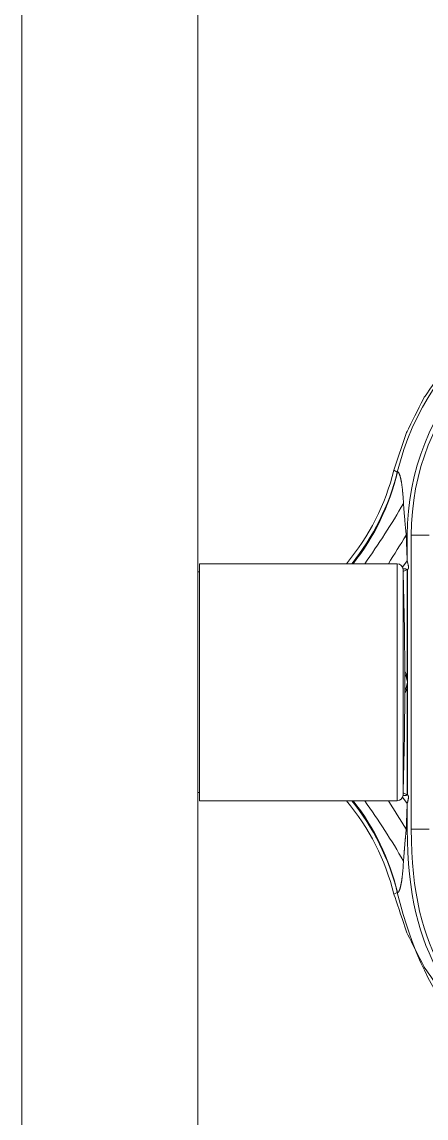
# Model space of a CAD drawing. Header units: millimetres. Extents: x 867 to 1330, y 209 to 507.
# Drawn here: x 1187.0557 to 1187.1246, y 446.4883 to 446.675 of the extents above; entities that cross this region are included whole.
import ezdxf

# ---------------------------------------------------------------- set-up
doc = ezdxf.new("R2010")
doc.units = ezdxf.units.MM
doc.header["$LTSCALE"] = 5
doc.layers.add('I-ARQ', color=8, linetype='Continuous', lineweight=0)

msp = doc.modelspace()

# ---------------------------------------------------------------- linework, layer by layer
at = {"layer": 'I-ARQ'}
for p, q in [((1187.05566, 447.27254), (1187.05566, 446.06254)), ((1187.08566, 447.27254), (1187.08566, 446.06254))]:
    msp.add_line(p, q, dxfattribs=at)
at = {"layer": 'I-ARQ', "lineweight": 5}
for points, knots in [([(1187.11915, 446.59867), (1187.11915, 446.59867), (1187.12128, 446.60508), (1187.12128, 446.60508), (1187.12128, 446.60508), (1187.12128, 446.60508), (1187.12432, 446.61111), (1187.12432, 446.61111), (1187.12432, 446.61111), (1187.12432, 446.61111), (1187.12821, 446.61663), (1187.12821, 446.61663), (1187.12821, 446.61663), (1187.12821, 446.61663), (1187.13288, 446.62153), (1187.13288, 446.62153), (1187.13288, 446.62153), (1187.13288, 446.62153), (1187.13821, 446.62569), (1187.13821, 446.62569), (1187.13821, 446.62569), (1187.13821, 446.62569), (1187.14409, 446.62904), (1187.14409, 446.62904), (1187.14409, 446.62904), (1187.14409, 446.62904), (1187.1504, 446.63149), (1187.1504, 446.63149), (1187.1504, 446.63149), (1187.1504, 446.63149), (1187.157, 446.633), (1187.157, 446.633), (1187.157, 446.633), (1187.157, 446.633), (1187.16375, 446.63354), (1187.16375, 446.63354)], [0, 0, 0, 0, 0.111111, 0.111111, 0.111111, 0.166667, 0.222222, 0.222222, 0.222222, 0.277778, 0.333333, 0.333333, 0.333333, 0.388889, 0.444444, 0.444444, 0.444444, 0.5, 0.555556, 0.555556, 0.555556, 0.611111, 0.666667, 0.666667, 0.666667, 0.722222, 0.777778, 0.777778, 0.777778, 0.833333, 0.888889, 0.888889, 0.888889, 0.944444, 1, 1, 1, 1]), ([(1187.11972, 446.59834), (1187.12483, 446.61927), (1187.14398, 446.63371), (1187.16551, 446.63287), (1187.16551, 446.63287), (1187.18704, 446.63204), (1187.205, 446.61616), (1187.20848, 446.59489)], [0, 0, 0, 0, 0.5, 0.5, 0.5, 0.75, 1, 1, 1, 1]), ([(1187.12142, 446.58758), (1187.12142, 446.60963), (1187.13835, 446.62799), (1187.16032, 446.62977), (1187.16032, 446.62977), (1187.1823, 446.63156), (1187.20197, 446.61617), (1187.20552, 446.59441)], [0, 0, 0, 0, 0.5, 0.5, 0.5, 0.75, 1, 1, 1, 1]), ([(1187.12209, 446.58758), (1187.12209, 446.60919), (1187.1386, 446.62721), (1187.16012, 446.62909), (1187.16012, 446.62909), (1187.18164, 446.63097), (1187.20103, 446.61609), (1187.20478, 446.59482)], [0, 0, 0, 0, 0.5, 0.5, 0.5, 0.75, 1, 1, 1, 1]), ([(1187.11972, 446.59834), (1187.11972, 446.59834), (1187.11972, 446.59833), (1187.11972, 446.59833), (1187.11972, 446.59833), (1187.11972, 446.59833), (1187.11972, 446.59833), (1187.11972, 446.59833), (1187.11972, 446.59833), (1187.11972, 446.59833), (1187.11972, 446.59832), (1187.11972, 446.59832), (1187.11972, 446.59832), (1187.11972, 446.59832), (1187.11972, 446.59832), (1187.11972, 446.59832), (1187.11972, 446.59832), (1187.11972, 446.59832), (1187.11973, 446.59832), (1187.11973, 446.59832), (1187.11973, 446.59832), (1187.11973, 446.59832), (1187.11973, 446.59832), (1187.11973, 446.59832), (1187.11973, 446.59832), (1187.11973, 446.59832), (1187.11973, 446.59833), (1187.11973, 446.59833), (1187.11973, 446.59833), (1187.11973, 446.59833), (1187.11974, 446.59833), (1187.11974, 446.59833)], [0, 0, 0, 0, 0.125, 0.125, 0.125, 0.1875, 0.25, 0.25, 0.25, 0.3125, 0.375, 0.375, 0.375, 0.4375, 0.5, 0.5, 0.5, 0.5625, 0.625, 0.625, 0.625, 0.6875, 0.75, 0.75, 0.75, 0.8125, 0.875, 0.875, 0.875, 0.9375, 1, 1, 1, 1]), ([(1187.11974, 446.59833), (1187.11974, 446.59833), (1187.11975, 446.59834), (1187.11975, 446.59834), (1187.11975, 446.59834), (1187.11975, 446.59834), (1187.11977, 446.59836), (1187.11977, 446.59836), (1187.11977, 446.59836), (1187.11977, 446.59836), (1187.11979, 446.59836), (1187.11979, 446.59836), (1187.11979, 446.59836), (1187.11979, 446.59836), (1187.1198, 446.59836), (1187.1198, 446.59836), (1187.1198, 446.59836), (1187.1198, 446.59836), (1187.11982, 446.59836), (1187.11982, 446.59836), (1187.11982, 446.59836), (1187.11982, 446.59836), (1187.11984, 446.59835), (1187.11984, 446.59835), (1187.11984, 446.59835), (1187.11984, 446.59835), (1187.11986, 446.59833), (1187.11986, 446.59833), (1187.11986, 446.59833), (1187.11986, 446.59833), (1187.11988, 446.59832), (1187.11988, 446.59832), (1187.11988, 446.59832), (1187.11988, 446.59832), (1187.11991, 446.59829), (1187.11991, 446.59829), (1187.11991, 446.59829), (1187.11991, 446.59829), (1187.11993, 446.59827), (1187.11993, 446.59827), (1187.11993, 446.59827), (1187.11993, 446.59827), (1187.11995, 446.59823), (1187.11995, 446.59823), (1187.11995, 446.59823), (1187.11995, 446.59823), (1187.11997, 446.5982), (1187.11997, 446.5982), (1187.11997, 446.5982), (1187.11997, 446.5982), (1187.11999, 446.59816), (1187.11999, 446.59816), (1187.11999, 446.59816), (1187.11999, 446.59816), (1187.12002, 446.59811), (1187.12002, 446.59811), (1187.12002, 446.59811), (1187.12002, 446.59811), (1187.12006, 446.59801), (1187.12006, 446.59801), (1187.12006, 446.59801), (1187.12006, 446.59801), (1187.1201, 446.5979), (1187.1201, 446.5979), (1187.1201, 446.5979), (1187.1201, 446.5979), (1187.12015, 446.59778), (1187.12015, 446.59778), (1187.12015, 446.59778), (1187.12015, 446.59778), (1187.12019, 446.59764), (1187.12019, 446.59764), (1187.12019, 446.59764), (1187.12019, 446.59764), (1187.12023, 446.5975), (1187.12023, 446.5975), (1187.12023, 446.5975), (1187.12023, 446.5975), (1187.12027, 446.59734), (1187.12027, 446.59734), (1187.12027, 446.59734), (1187.12027, 446.59734), (1187.12031, 446.59718), (1187.12031, 446.59718), (1187.12031, 446.59718), (1187.12031, 446.59718), (1187.12034, 446.59702), (1187.12034, 446.59702), (1187.12034, 446.59702), (1187.12034, 446.59702), (1187.12038, 446.59685), (1187.12038, 446.59685), (1187.12038, 446.59685), (1187.12038, 446.59685), (1187.12041, 446.59667), (1187.12041, 446.59667), (1187.12041, 446.59667), (1187.12041, 446.59667), (1187.12044, 446.59649), (1187.12044, 446.59649), (1187.12044, 446.59649), (1187.12044, 446.59649), (1187.12047, 446.59631), (1187.12047, 446.59631), (1187.12047, 446.59631), (1187.12047, 446.59631), (1187.1205, 446.59612), (1187.1205, 446.59612), (1187.1205, 446.59612), (1187.1205, 446.59612), (1187.12055, 446.59574), (1187.12055, 446.59574), (1187.12055, 446.59574), (1187.12055, 446.59574), (1187.12059, 446.59534), (1187.12059, 446.59534), (1187.12059, 446.59534), (1187.12059, 446.59534), (1187.12063, 446.59494), (1187.12063, 446.59494), (1187.12063, 446.59494), (1187.12063, 446.59494), (1187.12067, 446.59453), (1187.12067, 446.59453), (1187.12067, 446.59453), (1187.12067, 446.59453), (1187.12071, 446.59411), (1187.12071, 446.59411), (1187.12071, 446.59411), (1187.12071, 446.59411), (1187.12075, 446.59346), (1187.12075, 446.59346), (1187.12075, 446.59346), (1187.12075, 446.59346), (1187.12078, 446.59301), (1187.12078, 446.59301)], [0, 0, 0, 0, 0.029412, 0.029412, 0.029412, 0.044118, 0.058824, 0.058824, 0.058824, 0.073529, 0.088235, 0.088235, 0.088235, 0.102941, 0.117647, 0.117647, 0.117647, 0.132353, 0.147059, 0.147059, 0.147059, 0.161765, 0.176471, 0.176471, 0.176471, 0.191176, 0.205882, 0.205882, 0.205882, 0.220588, 0.235294, 0.235294, 0.235294, 0.25, 0.264706, 0.264706, 0.264706, 0.279412, 0.294118, 0.294118, 0.294118, 0.308824, 0.323529, 0.323529, 0.323529, 0.338235, 0.352941, 0.352941, 0.352941, 0.367647, 0.382353, 0.382353, 0.382353, 0.397059, 0.411765, 0.411765, 0.411765, 0.426471, 0.441176, 0.441176, 0.441176, 0.455882, 0.470588, 0.470588, 0.470588, 0.485294, 0.5, 0.5, 0.5, 0.514706, 0.529412, 0.529412, 0.529412, 0.544118, 0.558824, 0.558824, 0.558824, 0.573529, 0.588235, 0.588235, 0.588235, 0.602941, 0.617647, 0.617647, 0.617647, 0.632353, 0.647059, 0.647059, 0.647059, 0.661765, 0.676471, 0.676471, 0.676471, 0.691176, 0.705882, 0.705882, 0.705882, 0.720588, 0.735294, 0.735294, 0.735294, 0.75, 0.764706, 0.764706, 0.764706, 0.779412, 0.794118, 0.794118, 0.794118, 0.808824, 0.823529, 0.823529, 0.823529, 0.838235, 0.852941, 0.852941, 0.852941, 0.867647, 0.882353, 0.882353, 0.882353, 0.897059, 0.911765, 0.911765, 0.911765, 0.926471, 0.941176, 0.941176, 0.941176, 0.955882, 0.970588, 0.970588, 0.970588, 0.985294, 1, 1, 1, 1]), ([(1187.12078, 446.59301), (1187.12078, 446.59301), (1187.12084, 446.59209), (1187.12084, 446.59209), (1187.12084, 446.59209), (1187.12084, 446.59209), (1187.12091, 446.5912), (1187.12091, 446.5912), (1187.12091, 446.5912), (1187.12091, 446.5912), (1187.12098, 446.59037), (1187.12098, 446.59037), (1187.12098, 446.59037), (1187.12098, 446.59037), (1187.12104, 446.58965), (1187.12104, 446.58965), (1187.12104, 446.58965), (1187.12104, 446.58965), (1187.12108, 446.58923), (1187.12108, 446.58923), (1187.12108, 446.58923), (1187.12108, 446.58923), (1187.1211, 446.58902), (1187.1211, 446.58902), (1187.1211, 446.58902), (1187.1211, 446.58902), (1187.12113, 446.58873), (1187.12113, 446.58873), (1187.12113, 446.58873), (1187.12113, 446.58873), (1187.12116, 446.58844), (1187.12116, 446.58844), (1187.12116, 446.58844), (1187.12116, 446.58844), (1187.12119, 446.58816), (1187.12119, 446.58816), (1187.12119, 446.58816), (1187.12119, 446.58816), (1187.12121, 446.58787), (1187.12121, 446.58787), (1187.12121, 446.58787), (1187.12121, 446.58787), (1187.12123, 446.58758), (1187.12123, 446.58758)], [0, 0, 0, 0, 0.090909, 0.090909, 0.090909, 0.136364, 0.181818, 0.181818, 0.181818, 0.227273, 0.272727, 0.272727, 0.272727, 0.318182, 0.363636, 0.363636, 0.363636, 0.409091, 0.454545, 0.454545, 0.454545, 0.5, 0.545455, 0.545455, 0.545455, 0.590909, 0.636364, 0.636364, 0.636364, 0.681818, 0.727273, 0.727273, 0.727273, 0.772727, 0.818182, 0.818182, 0.818182, 0.863636, 0.909091, 0.909091, 0.909091, 0.954545, 1, 1, 1, 1]), ([(1187.12142, 446.58319), (1187.12142, 446.58319), (1187.1214, 446.58351), (1187.1214, 446.58351), (1187.1214, 446.58351), (1187.1214, 446.58351), (1187.12138, 446.58384), (1187.12138, 446.58384), (1187.12138, 446.58384), (1187.12138, 446.58384), (1187.12137, 446.58405), (1187.12137, 446.58405), (1187.12137, 446.58405), (1187.12137, 446.58405), (1187.12136, 446.58448), (1187.12136, 446.58448), (1187.12136, 446.58448), (1187.12136, 446.58448), (1187.12133, 446.58511), (1187.12133, 446.58511), (1187.12133, 446.58511), (1187.12133, 446.58511), (1187.12131, 446.58574), (1187.12131, 446.58574), (1187.12131, 446.58574), (1187.12131, 446.58574), (1187.12129, 446.58637), (1187.12129, 446.58637), (1187.12129, 446.58637), (1187.12129, 446.58637), (1187.12126, 446.58699), (1187.12126, 446.58699), (1187.12126, 446.58699), (1187.12126, 446.58699), (1187.12125, 446.58728), (1187.12125, 446.58728), (1187.12125, 446.58728), (1187.12125, 446.58728), (1187.12123, 446.58758), (1187.12123, 446.58758)], [0, 0, 0, 0, 0.1, 0.1, 0.1, 0.15, 0.2, 0.2, 0.2, 0.25, 0.3, 0.3, 0.3, 0.35, 0.4, 0.4, 0.4, 0.45, 0.5, 0.5, 0.5, 0.55, 0.6, 0.6, 0.6, 0.65, 0.7, 0.7, 0.7, 0.75, 0.8, 0.8, 0.8, 0.85, 0.9, 0.9, 0.9, 0.95, 1, 1, 1, 1]), ([(1187.12069, 446.58181), (1187.12069, 446.58181), (1187.12077, 446.58183), (1187.12077, 446.58183), (1187.12077, 446.58183), (1187.12077, 446.58183), (1187.12086, 446.58185), (1187.12086, 446.58185), (1187.12086, 446.58185), (1187.12086, 446.58185), (1187.1209, 446.58185), (1187.1209, 446.58185), (1187.1209, 446.58185), (1187.1209, 446.58185), (1187.12094, 446.58186), (1187.12094, 446.58186), (1187.12094, 446.58186), (1187.12094, 446.58186), (1187.12098, 446.58186), (1187.12098, 446.58186), (1187.12098, 446.58186), (1187.12098, 446.58186), (1187.12102, 446.58186), (1187.12102, 446.58186), (1187.12102, 446.58186), (1187.12102, 446.58186), (1187.12106, 446.58186), (1187.12106, 446.58186), (1187.12106, 446.58186), (1187.12106, 446.58186), (1187.12109, 446.58186), (1187.12109, 446.58186), (1187.12109, 446.58186), (1187.12109, 446.58186), (1187.12113, 446.58185), (1187.12113, 446.58185), (1187.12113, 446.58185), (1187.12113, 446.58185), (1187.12117, 446.58184), (1187.12117, 446.58184), (1187.12117, 446.58184), (1187.12117, 446.58184), (1187.1212, 446.58182), (1187.1212, 446.58182), (1187.1212, 446.58182), (1187.1212, 446.58182), (1187.12123, 446.58181), (1187.12123, 446.58181), (1187.12123, 446.58181), (1187.12123, 446.58181), (1187.12127, 446.58179), (1187.12127, 446.58179), (1187.12127, 446.58179), (1187.12127, 446.58179), (1187.1213, 446.58177), (1187.1213, 446.58177), (1187.1213, 446.58177), (1187.1213, 446.58177), (1187.12133, 446.58175), (1187.12133, 446.58175), (1187.12133, 446.58175), (1187.12133, 446.58175), (1187.12136, 446.58173), (1187.12136, 446.58173), (1187.12136, 446.58173), (1187.12136, 446.58173), (1187.12137, 446.58172), (1187.12137, 446.58172)], [0, 0, 0, 0, 0.058824, 0.058824, 0.058824, 0.088235, 0.117647, 0.117647, 0.117647, 0.147059, 0.176471, 0.176471, 0.176471, 0.205882, 0.235294, 0.235294, 0.235294, 0.264706, 0.294118, 0.294118, 0.294118, 0.323529, 0.352941, 0.352941, 0.352941, 0.382353, 0.411765, 0.411765, 0.411765, 0.441176, 0.470588, 0.470588, 0.470588, 0.5, 0.529412, 0.529412, 0.529412, 0.558824, 0.588235, 0.588235, 0.588235, 0.617647, 0.647059, 0.647059, 0.647059, 0.676471, 0.705882, 0.705882, 0.705882, 0.735294, 0.764706, 0.764706, 0.764706, 0.794118, 0.823529, 0.823529, 0.823529, 0.852941, 0.882353, 0.882353, 0.882353, 0.911765, 0.941176, 0.941176, 0.941176, 0.970588, 1, 1, 1, 1]), ([(1187.12137, 446.58172), (1187.12137, 446.58172), (1187.12138, 446.58168), (1187.12138, 446.58168), (1187.12138, 446.58168), (1187.12138, 446.58168), (1187.12138, 446.58167), (1187.12138, 446.58167), (1187.12138, 446.58167), (1187.12138, 446.58167), (1187.12138, 446.58162), (1187.12138, 446.58162), (1187.12138, 446.58162), (1187.12138, 446.58162), (1187.12138, 446.58152), (1187.12138, 446.58152), (1187.12138, 446.58152), (1187.12138, 446.58152), (1187.12138, 446.58131), (1187.12138, 446.58131), (1187.12138, 446.58131), (1187.12138, 446.58131), (1187.12138, 446.5809), (1187.12138, 446.5809), (1187.12138, 446.5809), (1187.12138, 446.5809), (1187.12138, 446.58006), (1187.12138, 446.58006), (1187.12138, 446.58006), (1187.12138, 446.58006), (1187.12138, 446.57658), (1187.12138, 446.57658), (1187.12138, 446.57658), (1187.12138, 446.57658), (1187.12138, 446.56348), (1187.12138, 446.56348)], [0, 0, 0, 0, 0.111111, 0.111111, 0.111111, 0.166667, 0.222222, 0.222222, 0.222222, 0.277778, 0.333333, 0.333333, 0.333333, 0.388889, 0.444444, 0.444444, 0.444444, 0.5, 0.555556, 0.555556, 0.555556, 0.611111, 0.666667, 0.666667, 0.666667, 0.722222, 0.777778, 0.777778, 0.777778, 0.833333, 0.888889, 0.888889, 0.888889, 0.944444, 1, 1, 1, 1]), ([(1187.12142, 446.58319), (1187.12142, 446.58319), (1187.1215, 446.58283), (1187.1215, 446.58283), (1187.1215, 446.58283), (1187.1215, 446.58283), (1187.12155, 446.58262), (1187.12155, 446.58262), (1187.12155, 446.58262), (1187.12155, 446.58262), (1187.12158, 446.58249), (1187.12158, 446.58249), (1187.12158, 446.58249), (1187.12158, 446.58249), (1187.1216, 446.58236), (1187.1216, 446.58236), (1187.1216, 446.58236), (1187.1216, 446.58236), (1187.12161, 446.58227), (1187.12161, 446.58227), (1187.12161, 446.58227), (1187.12161, 446.58227), (1187.12162, 446.58218), (1187.12162, 446.58218), (1187.12162, 446.58218), (1187.12162, 446.58218), (1187.12162, 446.58213), (1187.12162, 446.58213), (1187.12162, 446.58213), (1187.12162, 446.58213), (1187.12162, 446.58208), (1187.12162, 446.58208), (1187.12162, 446.58208), (1187.12162, 446.58208), (1187.12161, 446.58204), (1187.12161, 446.58204), (1187.12161, 446.58204), (1187.12161, 446.58204), (1187.12161, 446.58199), (1187.12161, 446.58199), (1187.12161, 446.58199), (1187.12161, 446.58199), (1187.1216, 446.58195), (1187.1216, 446.58195), (1187.1216, 446.58195), (1187.1216, 446.58195), (1187.12159, 446.5819), (1187.12159, 446.5819), (1187.12159, 446.5819), (1187.12159, 446.5819), (1187.12157, 446.58186), (1187.12157, 446.58186), (1187.12157, 446.58186), (1187.12157, 446.58186), (1187.12155, 446.58182), (1187.12155, 446.58182), (1187.12155, 446.58182), (1187.12155, 446.58182), (1187.12153, 446.58179), (1187.12153, 446.58179), (1187.12153, 446.58179), (1187.12153, 446.58179), (1187.1215, 446.58175), (1187.1215, 446.58175), (1187.1215, 446.58175), (1187.1215, 446.58175), (1187.12149, 446.58174), (1187.12149, 446.58174), (1187.12149, 446.58174), (1187.12149, 446.58174), (1187.12147, 446.58172), (1187.12147, 446.58172)], [0, 0, 0, 0, 0.055556, 0.055556, 0.055556, 0.083333, 0.111111, 0.111111, 0.111111, 0.138889, 0.166667, 0.166667, 0.166667, 0.194444, 0.222222, 0.222222, 0.222222, 0.25, 0.277778, 0.277778, 0.277778, 0.305556, 0.333333, 0.333333, 0.333333, 0.361111, 0.388889, 0.388889, 0.388889, 0.416667, 0.444444, 0.444444, 0.444444, 0.472222, 0.5, 0.5, 0.5, 0.527778, 0.555556, 0.555556, 0.555556, 0.583333, 0.611111, 0.611111, 0.611111, 0.638889, 0.666667, 0.666667, 0.666667, 0.694444, 0.722222, 0.722222, 0.722222, 0.75, 0.777778, 0.777778, 0.777778, 0.805556, 0.833333, 0.833333, 0.833333, 0.861111, 0.888889, 0.888889, 0.888889, 0.916667, 0.944444, 0.944444, 0.944444, 0.972222, 1, 1, 1, 1]), ([(1187.12147, 446.58172), (1187.12147, 446.58172), (1187.12146, 446.58168), (1187.12146, 446.58168), (1187.12146, 446.58168), (1187.12146, 446.58168), (1187.12146, 446.58166), (1187.12146, 446.58166), (1187.12146, 446.58166), (1187.12146, 446.58166), (1187.12146, 446.58161), (1187.12146, 446.58161), (1187.12146, 446.58161), (1187.12146, 446.58161), (1187.12146, 446.58151), (1187.12146, 446.58151), (1187.12146, 446.58151), (1187.12146, 446.58151), (1187.12146, 446.58129), (1187.12146, 446.58129), (1187.12146, 446.58129), (1187.12146, 446.58129), (1187.12146, 446.58086), (1187.12146, 446.58086), (1187.12146, 446.58086), (1187.12146, 446.58086), (1187.12146, 446.57998), (1187.12146, 446.57998), (1187.12146, 446.57998), (1187.12146, 446.57998), (1187.12146, 446.57632), (1187.12146, 446.57632), (1187.12146, 446.57632), (1187.12146, 446.57632), (1187.12146, 446.56254), (1187.12146, 446.56254)], [0, 0, 0, 0, 0.111111, 0.111111, 0.111111, 0.166667, 0.222222, 0.222222, 0.222222, 0.277778, 0.333333, 0.333333, 0.333333, 0.388889, 0.444444, 0.444444, 0.444444, 0.5, 0.555556, 0.555556, 0.555556, 0.611111, 0.666667, 0.666667, 0.666667, 0.722222, 0.777778, 0.777778, 0.777778, 0.833333, 0.888889, 0.888889, 0.888889, 0.944444, 1, 1, 1, 1]), ([(1187.12138, 446.56159), (1187.12138, 446.56159), (1187.12138, 446.54985), (1187.12138, 446.54985), (1187.12138, 446.54985), (1187.12138, 446.54985), (1187.12138, 446.54542), (1187.12138, 446.54542), (1187.12138, 446.54542), (1187.12138, 446.54542), (1187.12138, 446.54437), (1187.12138, 446.54437), (1187.12138, 446.54437), (1187.12138, 446.54437), (1187.12138, 446.54386), (1187.12138, 446.54386), (1187.12138, 446.54386), (1187.12138, 446.54386), (1187.12138, 446.54361), (1187.12138, 446.54361), (1187.12138, 446.54361), (1187.12138, 446.54361), (1187.12138, 446.54348), (1187.12138, 446.54348), (1187.12138, 446.54348), (1187.12138, 446.54348), (1187.12138, 446.54342), (1187.12138, 446.54342), (1187.12138, 446.54342), (1187.12138, 446.54342), (1187.12138, 446.5434), (1187.12138, 446.5434), (1187.12138, 446.5434), (1187.12138, 446.5434), (1187.12137, 446.54335), (1187.12137, 446.54335)], [0, 0, 0, 0, 0.111111, 0.111111, 0.111111, 0.166667, 0.222222, 0.222222, 0.222222, 0.277778, 0.333333, 0.333333, 0.333333, 0.388889, 0.444444, 0.444444, 0.444444, 0.5, 0.555556, 0.555556, 0.555556, 0.611111, 0.666667, 0.666667, 0.666667, 0.722222, 0.777778, 0.777778, 0.777778, 0.833333, 0.888889, 0.888889, 0.888889, 0.944444, 1, 1, 1, 1]), ([(1187.12146, 446.56254), (1187.12146, 446.56254), (1187.12146, 446.55021), (1187.12146, 446.55021), (1187.12146, 446.55021), (1187.12146, 446.55021), (1187.12146, 446.54553), (1187.12146, 446.54553), (1187.12146, 446.54553), (1187.12146, 446.54553), (1187.12146, 446.54442), (1187.12146, 446.54442), (1187.12146, 446.54442), (1187.12146, 446.54442), (1187.12146, 446.54388), (1187.12146, 446.54388), (1187.12146, 446.54388), (1187.12146, 446.54388), (1187.12146, 446.54362), (1187.12146, 446.54362), (1187.12146, 446.54362), (1187.12146, 446.54362), (1187.12146, 446.54349), (1187.12146, 446.54349), (1187.12146, 446.54349), (1187.12146, 446.54349), (1187.12146, 446.54342), (1187.12146, 446.54342), (1187.12146, 446.54342), (1187.12146, 446.54342), (1187.12146, 446.5434), (1187.12146, 446.5434), (1187.12146, 446.5434), (1187.12146, 446.5434), (1187.12147, 446.54335), (1187.12147, 446.54335)], [0, 0, 0, 0, 0.111111, 0.111111, 0.111111, 0.166667, 0.222222, 0.222222, 0.222222, 0.277778, 0.333333, 0.333333, 0.333333, 0.388889, 0.444444, 0.444444, 0.444444, 0.5, 0.555556, 0.555556, 0.555556, 0.611111, 0.666667, 0.666667, 0.666667, 0.722222, 0.777778, 0.777778, 0.777778, 0.833333, 0.888889, 0.888889, 0.888889, 0.944444, 1, 1, 1, 1]), ([(1187.08566, 446.55506), (1187.08566, 446.55506), (1187.08566, 446.55506), (1187.08566, 446.55506), (1187.08566, 446.55506), (1187.08566, 446.55506), (1187.08566, 446.55506), (1187.08566, 446.55506), (1187.08566, 446.55506), (1187.08566, 446.55506), (1187.08566, 446.55506), (1187.08566, 446.55506), (1187.08566, 446.55506), (1187.08566, 446.55506), (1187.08566, 446.55506), (1187.08566, 446.55506), (1187.08566, 446.55506), (1187.08566, 446.55506), (1187.08566, 446.55506), (1187.08566, 446.55506), (1187.08566, 446.55506), (1187.08566, 446.55506), (1187.08566, 446.55506), (1187.08566, 446.55506), (1187.08566, 446.55506), (1187.08566, 446.55506), (1187.08566, 446.55506), (1187.08566, 446.55506), (1187.08566, 446.55506), (1187.08566, 446.55506), (1187.08566, 446.55506), (1187.08566, 446.55506), (1187.08566, 446.55506), (1187.08566, 446.55506), (1187.08566, 446.55506), (1187.08566, 446.55506)], [0, 0, 0, 0, 0.111111, 0.111111, 0.111111, 0.166667, 0.222222, 0.222222, 0.222222, 0.277778, 0.333333, 0.333333, 0.333333, 0.388889, 0.444444, 0.444444, 0.444444, 0.5, 0.555556, 0.555556, 0.555556, 0.611111, 0.666667, 0.666667, 0.666667, 0.722222, 0.777778, 0.777778, 0.777778, 0.833333, 0.888889, 0.888889, 0.888889, 0.944444, 1, 1, 1, 1]), ([(1187.12137, 446.54335), (1187.12137, 446.54335), (1187.12136, 446.54334), (1187.12136, 446.54334), (1187.12136, 446.54334), (1187.12136, 446.54334), (1187.12133, 446.54332), (1187.12133, 446.54332), (1187.12133, 446.54332), (1187.12133, 446.54332), (1187.12129, 446.5433), (1187.12129, 446.5433), (1187.12129, 446.5433), (1187.12129, 446.5433), (1187.12125, 446.54327), (1187.12125, 446.54327), (1187.12125, 446.54327), (1187.12125, 446.54327), (1187.12122, 446.54326), (1187.12122, 446.54326), (1187.12122, 446.54326), (1187.12122, 446.54326), (1187.12118, 446.54324), (1187.12118, 446.54324), (1187.12118, 446.54324), (1187.12118, 446.54324), (1187.12114, 446.54323), (1187.12114, 446.54323), (1187.12114, 446.54323), (1187.12114, 446.54323), (1187.1211, 446.54322), (1187.1211, 446.54322), (1187.1211, 446.54322), (1187.1211, 446.54322), (1187.12106, 446.54321), (1187.12106, 446.54321), (1187.12106, 446.54321), (1187.12106, 446.54321), (1187.12101, 446.54321), (1187.12101, 446.54321), (1187.12101, 446.54321), (1187.12101, 446.54321), (1187.12097, 446.54321), (1187.12097, 446.54321), (1187.12097, 446.54321), (1187.12097, 446.54321), (1187.12092, 446.54321), (1187.12092, 446.54321), (1187.12092, 446.54321), (1187.12092, 446.54321), (1187.12088, 446.54322), (1187.12088, 446.54322), (1187.12088, 446.54322), (1187.12088, 446.54322), (1187.12083, 446.54323), (1187.12083, 446.54323), (1187.12083, 446.54323), (1187.12083, 446.54323), (1187.12073, 446.54325), (1187.12073, 446.54325), (1187.12073, 446.54325), (1187.12073, 446.54325), (1187.12069, 446.54326), (1187.12069, 446.54326)], [0, 0, 0, 0, 0.0625, 0.0625, 0.0625, 0.09375, 0.125, 0.125, 0.125, 0.15625, 0.1875, 0.1875, 0.1875, 0.21875, 0.25, 0.25, 0.25, 0.28125, 0.3125, 0.3125, 0.3125, 0.34375, 0.375, 0.375, 0.375, 0.40625, 0.4375, 0.4375, 0.4375, 0.46875, 0.5, 0.5, 0.5, 0.53125, 0.5625, 0.5625, 0.5625, 0.59375, 0.625, 0.625, 0.625, 0.65625, 0.6875, 0.6875, 0.6875, 0.71875, 0.75, 0.75, 0.75, 0.78125, 0.8125, 0.8125, 0.8125, 0.84375, 0.875, 0.875, 0.875, 0.90625, 0.9375, 0.9375, 0.9375, 0.96875, 1, 1, 1, 1]), ([(1187.12147, 446.54335), (1187.12147, 446.54335), (1187.1215, 446.54332), (1187.1215, 446.54332), (1187.1215, 446.54332), (1187.1215, 446.54332), (1187.12152, 446.54329), (1187.12152, 446.54329), (1187.12152, 446.54329), (1187.12152, 446.54329), (1187.12155, 446.54326), (1187.12155, 446.54326), (1187.12155, 446.54326), (1187.12155, 446.54326), (1187.12156, 446.54323), (1187.12156, 446.54323), (1187.12156, 446.54323), (1187.12156, 446.54323), (1187.12158, 446.54319), (1187.12158, 446.54319), (1187.12158, 446.54319), (1187.12158, 446.54319), (1187.12159, 446.54315), (1187.12159, 446.54315), (1187.12159, 446.54315), (1187.12159, 446.54315), (1187.1216, 446.54311), (1187.1216, 446.54311), (1187.1216, 446.54311), (1187.1216, 446.54311), (1187.12161, 446.54307), (1187.12161, 446.54307), (1187.12161, 446.54307), (1187.12161, 446.54307), (1187.12161, 446.54302), (1187.12161, 446.54302), (1187.12161, 446.54302), (1187.12161, 446.54302), (1187.12162, 446.54298), (1187.12162, 446.54298), (1187.12162, 446.54298), (1187.12162, 446.54298), (1187.12162, 446.5429), (1187.12162, 446.5429), (1187.12162, 446.5429), (1187.12162, 446.5429), (1187.12161, 446.54281), (1187.12161, 446.54281), (1187.12161, 446.54281), (1187.12161, 446.54281), (1187.1216, 446.54273), (1187.1216, 446.54273), (1187.1216, 446.54273), (1187.1216, 446.54273), (1187.12159, 446.54264), (1187.12159, 446.54264), (1187.12159, 446.54264), (1187.12159, 446.54264), (1187.12157, 446.54256), (1187.12157, 446.54256), (1187.12157, 446.54256), (1187.12157, 446.54256), (1187.12154, 446.54241), (1187.12154, 446.54241), (1187.12154, 446.54241), (1187.12154, 446.54241), (1187.12149, 446.54218), (1187.12149, 446.54218), (1187.12149, 446.54218), (1187.12149, 446.54218), (1187.12142, 446.54188), (1187.12142, 446.54188)], [0, 0, 0, 0, 0.055556, 0.055556, 0.055556, 0.083333, 0.111111, 0.111111, 0.111111, 0.138889, 0.166667, 0.166667, 0.166667, 0.194444, 0.222222, 0.222222, 0.222222, 0.25, 0.277778, 0.277778, 0.277778, 0.305556, 0.333333, 0.333333, 0.333333, 0.361111, 0.388889, 0.388889, 0.388889, 0.416667, 0.444444, 0.444444, 0.444444, 0.472222, 0.5, 0.5, 0.5, 0.527778, 0.555556, 0.555556, 0.555556, 0.583333, 0.611111, 0.611111, 0.611111, 0.638889, 0.666667, 0.666667, 0.666667, 0.694444, 0.722222, 0.722222, 0.722222, 0.75, 0.777778, 0.777778, 0.777778, 0.805556, 0.833333, 0.833333, 0.833333, 0.861111, 0.888889, 0.888889, 0.888889, 0.916667, 0.944444, 0.944444, 0.944444, 0.972222, 1, 1, 1, 1]), ([(1187.12142, 446.54188), (1187.12142, 446.54188), (1187.1214, 446.54156), (1187.1214, 446.54156), (1187.1214, 446.54156), (1187.1214, 446.54156), (1187.12138, 446.54124), (1187.12138, 446.54124), (1187.12138, 446.54124), (1187.12138, 446.54124), (1187.12137, 446.54102), (1187.12137, 446.54102), (1187.12137, 446.54102), (1187.12137, 446.54102), (1187.12136, 446.5406), (1187.12136, 446.5406), (1187.12136, 446.5406), (1187.12136, 446.5406), (1187.12133, 446.53996), (1187.12133, 446.53996), (1187.12133, 446.53996), (1187.12133, 446.53996), (1187.12131, 446.53933), (1187.12131, 446.53933), (1187.12131, 446.53933), (1187.12131, 446.53933), (1187.12129, 446.5387), (1187.12129, 446.5387), (1187.12129, 446.5387), (1187.12129, 446.5387), (1187.12126, 446.53809), (1187.12126, 446.53809), (1187.12126, 446.53809), (1187.12126, 446.53809), (1187.12125, 446.53779), (1187.12125, 446.53779), (1187.12125, 446.53779), (1187.12125, 446.53779), (1187.12123, 446.53749), (1187.12123, 446.53749)], [0, 0, 0, 0, 0.1, 0.1, 0.1, 0.15, 0.2, 0.2, 0.2, 0.25, 0.3, 0.3, 0.3, 0.35, 0.4, 0.4, 0.4, 0.45, 0.5, 0.5, 0.5, 0.55, 0.6, 0.6, 0.6, 0.65, 0.7, 0.7, 0.7, 0.75, 0.8, 0.8, 0.8, 0.85, 0.9, 0.9, 0.9, 0.95, 1, 1, 1, 1]), ([(1187.12123, 446.53749), (1187.12123, 446.53749), (1187.12121, 446.5372), (1187.12121, 446.5372), (1187.12121, 446.5372), (1187.12121, 446.5372), (1187.12119, 446.53692), (1187.12119, 446.53692), (1187.12119, 446.53692), (1187.12119, 446.53692), (1187.12116, 446.53663), (1187.12116, 446.53663), (1187.12116, 446.53663), (1187.12116, 446.53663), (1187.12113, 446.53634), (1187.12113, 446.53634), (1187.12113, 446.53634), (1187.12113, 446.53634), (1187.1211, 446.53605), (1187.1211, 446.53605), (1187.1211, 446.53605), (1187.1211, 446.53605), (1187.12108, 446.53584), (1187.12108, 446.53584), (1187.12108, 446.53584), (1187.12108, 446.53584), (1187.12104, 446.53543), (1187.12104, 446.53543), (1187.12104, 446.53543), (1187.12104, 446.53543), (1187.12098, 446.5347), (1187.12098, 446.5347), (1187.12098, 446.5347), (1187.12098, 446.5347), (1187.12091, 446.53388), (1187.12091, 446.53388), (1187.12091, 446.53388), (1187.12091, 446.53388), (1187.12084, 446.53298), (1187.12084, 446.53298), (1187.12084, 446.53298), (1187.12084, 446.53298), (1187.12078, 446.53206), (1187.12078, 446.53206)], [0, 0, 0, 0, 0.090909, 0.090909, 0.090909, 0.136364, 0.181818, 0.181818, 0.181818, 0.227273, 0.272727, 0.272727, 0.272727, 0.318182, 0.363636, 0.363636, 0.363636, 0.409091, 0.454545, 0.454545, 0.454545, 0.5, 0.545455, 0.545455, 0.545455, 0.590909, 0.636364, 0.636364, 0.636364, 0.681818, 0.727273, 0.727273, 0.727273, 0.772727, 0.818182, 0.818182, 0.818182, 0.863636, 0.909091, 0.909091, 0.909091, 0.954545, 1, 1, 1, 1]), ([(1187.20552, 446.53066), (1187.20197, 446.5089), (1187.1823, 446.49351), (1187.16032, 446.4953), (1187.16032, 446.4953), (1187.13835, 446.49708), (1187.12142, 446.51544), (1187.12142, 446.53749)], [0, 0, 0, 0, 0.5, 0.5, 0.5, 0.75, 1, 1, 1, 1]), ([(1187.20478, 446.53026), (1187.20103, 446.50898), (1187.18164, 446.4941), (1187.16012, 446.49599), (1187.16012, 446.49599), (1187.1386, 446.49787), (1187.12209, 446.51589), (1187.12209, 446.53749)], [0, 0, 0, 0, 0.5, 0.5, 0.5, 0.75, 1, 1, 1, 1]), ([(1187.12078, 446.53206), (1187.12078, 446.53206), (1187.12074, 446.53139), (1187.12074, 446.53139), (1187.12074, 446.53139), (1187.12074, 446.53139), (1187.12069, 446.53075), (1187.12069, 446.53075), (1187.12069, 446.53075), (1187.12069, 446.53075), (1187.12065, 446.53034), (1187.12065, 446.53034), (1187.12065, 446.53034), (1187.12065, 446.53034), (1187.12061, 446.52993), (1187.12061, 446.52993), (1187.12061, 446.52993), (1187.12061, 446.52993), (1187.12057, 446.52953), (1187.12057, 446.52953), (1187.12057, 446.52953), (1187.12057, 446.52953), (1187.12052, 446.52914), (1187.12052, 446.52914), (1187.12052, 446.52914), (1187.12052, 446.52914), (1187.1205, 446.52895), (1187.1205, 446.52895), (1187.1205, 446.52895), (1187.1205, 446.52895), (1187.12047, 446.52877), (1187.12047, 446.52877), (1187.12047, 446.52877), (1187.12047, 446.52877), (1187.12044, 446.52858), (1187.12044, 446.52858), (1187.12044, 446.52858), (1187.12044, 446.52858), (1187.12041, 446.5284), (1187.12041, 446.5284), (1187.12041, 446.5284), (1187.12041, 446.5284), (1187.12038, 446.52823), (1187.12038, 446.52823), (1187.12038, 446.52823), (1187.12038, 446.52823), (1187.12034, 446.52805), (1187.12034, 446.52805), (1187.12034, 446.52805), (1187.12034, 446.52805), (1187.12031, 446.52789), (1187.12031, 446.52789), (1187.12031, 446.52789), (1187.12031, 446.52789), (1187.12027, 446.52773), (1187.12027, 446.52773), (1187.12027, 446.52773), (1187.12027, 446.52773), (1187.12023, 446.52758), (1187.12023, 446.52758), (1187.12023, 446.52758), (1187.12023, 446.52758), (1187.12019, 446.52743), (1187.12019, 446.52743), (1187.12019, 446.52743), (1187.12019, 446.52743), (1187.12015, 446.5273), (1187.12015, 446.5273), (1187.12015, 446.5273), (1187.12015, 446.5273), (1187.12011, 446.52717), (1187.12011, 446.52717), (1187.12011, 446.52717), (1187.12011, 446.52717), (1187.12006, 446.52706), (1187.12006, 446.52706), (1187.12006, 446.52706), (1187.12006, 446.52706), (1187.12002, 446.52696), (1187.12002, 446.52696), (1187.12002, 446.52696), (1187.12002, 446.52696), (1187.12, 446.52692), (1187.12, 446.52692), (1187.12, 446.52692), (1187.12, 446.52692), (1187.11997, 446.52688), (1187.11997, 446.52688), (1187.11997, 446.52688), (1187.11997, 446.52688), (1187.11995, 446.52684), (1187.11995, 446.52684), (1187.11995, 446.52684), (1187.11995, 446.52684), (1187.11993, 446.52681), (1187.11993, 446.52681), (1187.11993, 446.52681), (1187.11993, 446.52681), (1187.11991, 446.52678), (1187.11991, 446.52678), (1187.11991, 446.52678), (1187.11991, 446.52678), (1187.11988, 446.52676), (1187.11988, 446.52676), (1187.11988, 446.52676), (1187.11988, 446.52676), (1187.11986, 446.52674), (1187.11986, 446.52674), (1187.11986, 446.52674), (1187.11986, 446.52674), (1187.11984, 446.52672), (1187.11984, 446.52672), (1187.11984, 446.52672), (1187.11984, 446.52672), (1187.11982, 446.52672), (1187.11982, 446.52672), (1187.11982, 446.52672), (1187.11982, 446.52672), (1187.1198, 446.52671), (1187.1198, 446.52671), (1187.1198, 446.52671), (1187.1198, 446.52671), (1187.11979, 446.52671), (1187.11979, 446.52671), (1187.11979, 446.52671), (1187.11979, 446.52671), (1187.11977, 446.52672), (1187.11977, 446.52672), (1187.11977, 446.52672), (1187.11977, 446.52672), (1187.11975, 446.52673), (1187.11975, 446.52673), (1187.11975, 446.52673), (1187.11975, 446.52673), (1187.11974, 446.52674), (1187.11974, 446.52674)], [0, 0, 0, 0, 0.029412, 0.029412, 0.029412, 0.044118, 0.058824, 0.058824, 0.058824, 0.073529, 0.088235, 0.088235, 0.088235, 0.102941, 0.117647, 0.117647, 0.117647, 0.132353, 0.147059, 0.147059, 0.147059, 0.161765, 0.176471, 0.176471, 0.176471, 0.191176, 0.205882, 0.205882, 0.205882, 0.220588, 0.235294, 0.235294, 0.235294, 0.25, 0.264706, 0.264706, 0.264706, 0.279412, 0.294118, 0.294118, 0.294118, 0.308824, 0.323529, 0.323529, 0.323529, 0.338235, 0.352941, 0.352941, 0.352941, 0.367647, 0.382353, 0.382353, 0.382353, 0.397059, 0.411765, 0.411765, 0.411765, 0.426471, 0.441176, 0.441176, 0.441176, 0.455882, 0.470588, 0.470588, 0.470588, 0.485294, 0.5, 0.5, 0.5, 0.514706, 0.529412, 0.529412, 0.529412, 0.544118, 0.558824, 0.558824, 0.558824, 0.573529, 0.588235, 0.588235, 0.588235, 0.602941, 0.617647, 0.617647, 0.617647, 0.632353, 0.647059, 0.647059, 0.647059, 0.661765, 0.676471, 0.676471, 0.676471, 0.691176, 0.705882, 0.705882, 0.705882, 0.720588, 0.735294, 0.735294, 0.735294, 0.75, 0.764706, 0.764706, 0.764706, 0.779412, 0.794118, 0.794118, 0.794118, 0.808824, 0.823529, 0.823529, 0.823529, 0.838235, 0.852941, 0.852941, 0.852941, 0.867647, 0.882353, 0.882353, 0.882353, 0.897059, 0.911765, 0.911765, 0.911765, 0.926471, 0.941176, 0.941176, 0.941176, 0.955882, 0.970588, 0.970588, 0.970588, 0.985294, 1, 1, 1, 1]), ([(1187.20848, 446.53018), (1187.205, 446.50891), (1187.18704, 446.49304), (1187.16551, 446.4922), (1187.16551, 446.4922), (1187.14398, 446.49136), (1187.12483, 446.5058), (1187.11972, 446.52673)], [0, 0, 0, 0, 0.5, 0.5, 0.5, 0.75, 1, 1, 1, 1]), ([(1187.16375, 446.49154), (1187.16375, 446.49154), (1187.157, 446.49207), (1187.157, 446.49207), (1187.157, 446.49207), (1187.157, 446.49207), (1187.1504, 446.49358), (1187.1504, 446.49358), (1187.1504, 446.49358), (1187.1504, 446.49358), (1187.14409, 446.49603), (1187.14409, 446.49603), (1187.14409, 446.49603), (1187.14409, 446.49603), (1187.13821, 446.49938), (1187.13821, 446.49938), (1187.13821, 446.49938), (1187.13821, 446.49938), (1187.13288, 446.50355), (1187.13288, 446.50355), (1187.13288, 446.50355), (1187.13288, 446.50355), (1187.12821, 446.50844), (1187.12821, 446.50844), (1187.12821, 446.50844), (1187.12821, 446.50844), (1187.12432, 446.51396), (1187.12432, 446.51396), (1187.12432, 446.51396), (1187.12432, 446.51396), (1187.12128, 446.51999), (1187.12128, 446.51999), (1187.12128, 446.51999), (1187.12128, 446.51999), (1187.11915, 446.5264), (1187.11915, 446.5264)], [0, 0, 0, 0, 0.111111, 0.111111, 0.111111, 0.166667, 0.222222, 0.222222, 0.222222, 0.277778, 0.333333, 0.333333, 0.333333, 0.388889, 0.444444, 0.444444, 0.444444, 0.5, 0.555556, 0.555556, 0.555556, 0.611111, 0.666667, 0.666667, 0.666667, 0.722222, 0.777778, 0.777778, 0.777778, 0.833333, 0.888889, 0.888889, 0.888889, 0.944444, 1, 1, 1, 1]), ([(1187.11974, 446.52674), (1187.11974, 446.52674), (1187.11973, 446.52675), (1187.11973, 446.52675), (1187.11973, 446.52675), (1187.11973, 446.52675), (1187.11973, 446.52675), (1187.11973, 446.52675), (1187.11973, 446.52675), (1187.11973, 446.52675), (1187.11973, 446.52675), (1187.11973, 446.52675), (1187.11973, 446.52675), (1187.11973, 446.52675), (1187.11972, 446.52675), (1187.11972, 446.52675), (1187.11972, 446.52675), (1187.11972, 446.52675), (1187.11972, 446.52675), (1187.11972, 446.52675), (1187.11972, 446.52675), (1187.11972, 446.52675), (1187.11972, 446.52675), (1187.11972, 446.52675), (1187.11972, 446.52675), (1187.11972, 446.52675), (1187.11972, 446.52674), (1187.11972, 446.52674), (1187.11972, 446.52674), (1187.11972, 446.52674), (1187.11972, 446.52673), (1187.11972, 446.52673)], [0, 0, 0, 0, 0.125, 0.125, 0.125, 0.1875, 0.25, 0.25, 0.25, 0.3125, 0.375, 0.375, 0.375, 0.4375, 0.5, 0.5, 0.5, 0.5625, 0.625, 0.625, 0.625, 0.6875, 0.75, 0.75, 0.75, 0.8125, 0.875, 0.875, 0.875, 0.9375, 1, 1, 1, 1])]:
    msp.add_open_spline(points, degree=3, knots=knots, dxfattribs=at)
for points in [[(1187.11915, 446.59867), (1187.11767, 446.59282), (1187.1149, 446.58737), (1187.11104, 446.58272)], [(1187.11972, 446.59834), (1187.1183, 446.59263), (1187.11564, 446.5873), (1187.11193, 446.58272)], [(1187.11974, 446.59833), (1187.11838, 446.59264), (1187.1158, 446.58731), (1187.11217, 446.58272)], [(1187.11972, 446.59834), (1187.11972, 446.59834), (1187.11915, 446.59867), (1187.11915, 446.59867)], [(1187.11972, 446.59833), (1187.11972, 446.59833), (1187.11974, 446.59833), (1187.11974, 446.59833)], [(1187.11973, 446.59832), (1187.11973, 446.59832), (1187.11973, 446.59835), (1187.11973, 446.59835)], [(1187.12078, 446.59301), (1187.11873, 446.58949), (1187.11652, 446.58605), (1187.11416, 446.58272)], [(1187.12123, 446.58758), (1187.12023, 446.58596), (1187.11921, 446.58434), (1187.11819, 446.58272)], [(1187.12142, 446.58758), (1187.12142, 446.58758), (1187.12142, 446.58508), (1187.12142, 446.58508)], [(1187.12209, 446.58758), (1187.12209, 446.58758), (1187.12209, 446.56254), (1187.12209, 446.56254)], [(1187.12514, 446.58758), (1187.12514, 446.58758), (1187.12209, 446.58758), (1187.12209, 446.58758)], [(1187.12142, 446.58508), (1187.12142, 446.58508), (1187.12142, 446.58319), (1187.12142, 446.58319)], [(1187.08598, 446.58025), (1187.08598, 446.58025), (1187.08598, 446.58272), (1187.08598, 446.58272)], [(1187.11969, 446.58272), (1187.11969, 446.58272), (1187.08598, 446.58272), (1187.08598, 446.58272)], [(1187.11969, 446.58025), (1187.11969, 446.58025), (1187.11969, 446.58272), (1187.11969, 446.58272)], [(1187.11969, 446.58272), (1187.12023, 446.58272), (1187.12067, 446.5823), (1187.12069, 446.58175)], [(1187.12142, 446.58319), (1187.12142, 446.58319), (1187.12061, 446.58211), (1187.12061, 446.58211)], [(1187.12069, 446.5794), (1187.12069, 446.5794), (1187.12069, 446.58175), (1187.12069, 446.58175)], [(1187.12069, 446.58175), (1187.12089, 446.57535), (1187.121, 446.56894), (1187.121, 446.56254)], [(1187.12137, 446.58172), (1187.12137, 446.58172), (1187.1207, 446.58138), (1187.1207, 446.58138)], [(1187.12147, 446.58172), (1187.12147, 446.58172), (1187.12137, 446.58172), (1187.12137, 446.58172)], [(1187.08566, 446.56254), (1187.08566, 446.56254), (1187.08566, 446.58132), (1187.08566, 446.58132)], [(1187.08566, 446.58132), (1187.08566, 446.58132), (1187.08598, 446.58132), (1187.08598, 446.58132)], [(1187.08598, 446.54235), (1187.08598, 446.54235), (1187.08598, 446.58025), (1187.08598, 446.58025)], [(1187.11969, 446.58025), (1187.11969, 446.58025), (1187.11969, 446.54235), (1187.11969, 446.54235)], [(1187.08566, 446.57828), (1187.08566, 446.57828), (1187.08566, 446.57001), (1187.08566, 446.57001)], [(1187.12069, 446.5794), (1187.12069, 446.5794), (1187.12069, 446.54332), (1187.12069, 446.54332)], [(1187.12099, 446.56444), (1187.12116, 446.56414), (1187.12129, 446.56382), (1187.12138, 446.56348)], [(1187.12099, 446.56402), (1187.12108, 446.56383), (1187.12115, 446.56364), (1187.12121, 446.56344)], [(1187.12138, 446.56348), (1187.12138, 446.56348), (1187.12121, 446.56344), (1187.12121, 446.56344)], [(1187.12121, 446.56344), (1187.12121, 446.56344), (1187.12146, 446.56254), (1187.12146, 446.56254)], [(1187.12138, 446.56348), (1187.12138, 446.56348), (1187.12146, 446.56254), (1187.12146, 446.56254)], [(1187.08566, 446.54375), (1187.08566, 446.54375), (1187.08566, 446.56254), (1187.08566, 446.56254)], [(1187.121, 446.56254), (1187.121, 446.55613), (1187.12089, 446.54972), (1187.12069, 446.54332)], [(1187.12138, 446.56159), (1187.12129, 446.56126), (1187.12116, 446.56093), (1187.12099, 446.56063)], [(1187.12121, 446.56164), (1187.12115, 446.56144), (1187.12108, 446.56124), (1187.121, 446.56106)], [(1187.12146, 446.56254), (1187.12146, 446.56254), (1187.12121, 446.56164), (1187.12121, 446.56164)], [(1187.12138, 446.56159), (1187.12138, 446.56159), (1187.12121, 446.56164), (1187.12121, 446.56164)], [(1187.12146, 446.56254), (1187.12146, 446.56254), (1187.12138, 446.56159), (1187.12138, 446.56159)], [(1187.12209, 446.53749), (1187.12209, 446.53749), (1187.12209, 446.56254), (1187.12209, 446.56254)], [(1187.08566, 446.54375), (1187.08566, 446.54375), (1187.08598, 446.54375), (1187.08598, 446.54375)], [(1187.11969, 446.54235), (1187.11969, 446.54235), (1187.08598, 446.54235), (1187.08598, 446.54235)], [(1187.11104, 446.54235), (1187.1149, 446.53771), (1187.11767, 446.53226), (1187.11915, 446.5264)], [(1187.11193, 446.54235), (1187.11564, 446.53778), (1187.1183, 446.53244), (1187.11972, 446.52673)], [(1187.11217, 446.54235), (1187.1158, 446.53776), (1187.11838, 446.53243), (1187.11974, 446.52674)], [(1187.11416, 446.54235), (1187.11652, 446.53902), (1187.11873, 446.53559), (1187.12078, 446.53206)], [(1187.11819, 446.54235), (1187.11921, 446.54073), (1187.12023, 446.53911), (1187.12123, 446.53749)], [(1187.12069, 446.54332), (1187.12067, 446.54278), (1187.12023, 446.54235), (1187.11969, 446.54235)], [(1187.12061, 446.54297), (1187.12061, 446.54297), (1187.12142, 446.54188), (1187.12142, 446.54188)], [(1187.12137, 446.54335), (1187.12137, 446.54335), (1187.1207, 446.54369), (1187.1207, 446.54369)], [(1187.12147, 446.54335), (1187.12147, 446.54335), (1187.12137, 446.54335), (1187.12137, 446.54335)], [(1187.12142, 446.54188), (1187.12142, 446.54188), (1187.12142, 446.54), (1187.12142, 446.54)], [(1187.12142, 446.54), (1187.12142, 446.54), (1187.12142, 446.53749), (1187.12142, 446.53749)], [(1187.12514, 446.53749), (1187.12514, 446.53749), (1187.12209, 446.53749), (1187.12209, 446.53749)], [(1187.11972, 446.52673), (1187.11972, 446.52673), (1187.11915, 446.5264), (1187.11915, 446.5264)], [(1187.11972, 446.52674), (1187.11972, 446.52674), (1187.11974, 446.52674), (1187.11974, 446.52674)], [(1187.11973, 446.52673), (1187.11973, 446.52673), (1187.11973, 446.52675), (1187.11973, 446.52675)]]:
    msp.add_open_spline(points, degree=3, dxfattribs=at)

doc.saveas('drawing.dxf')
